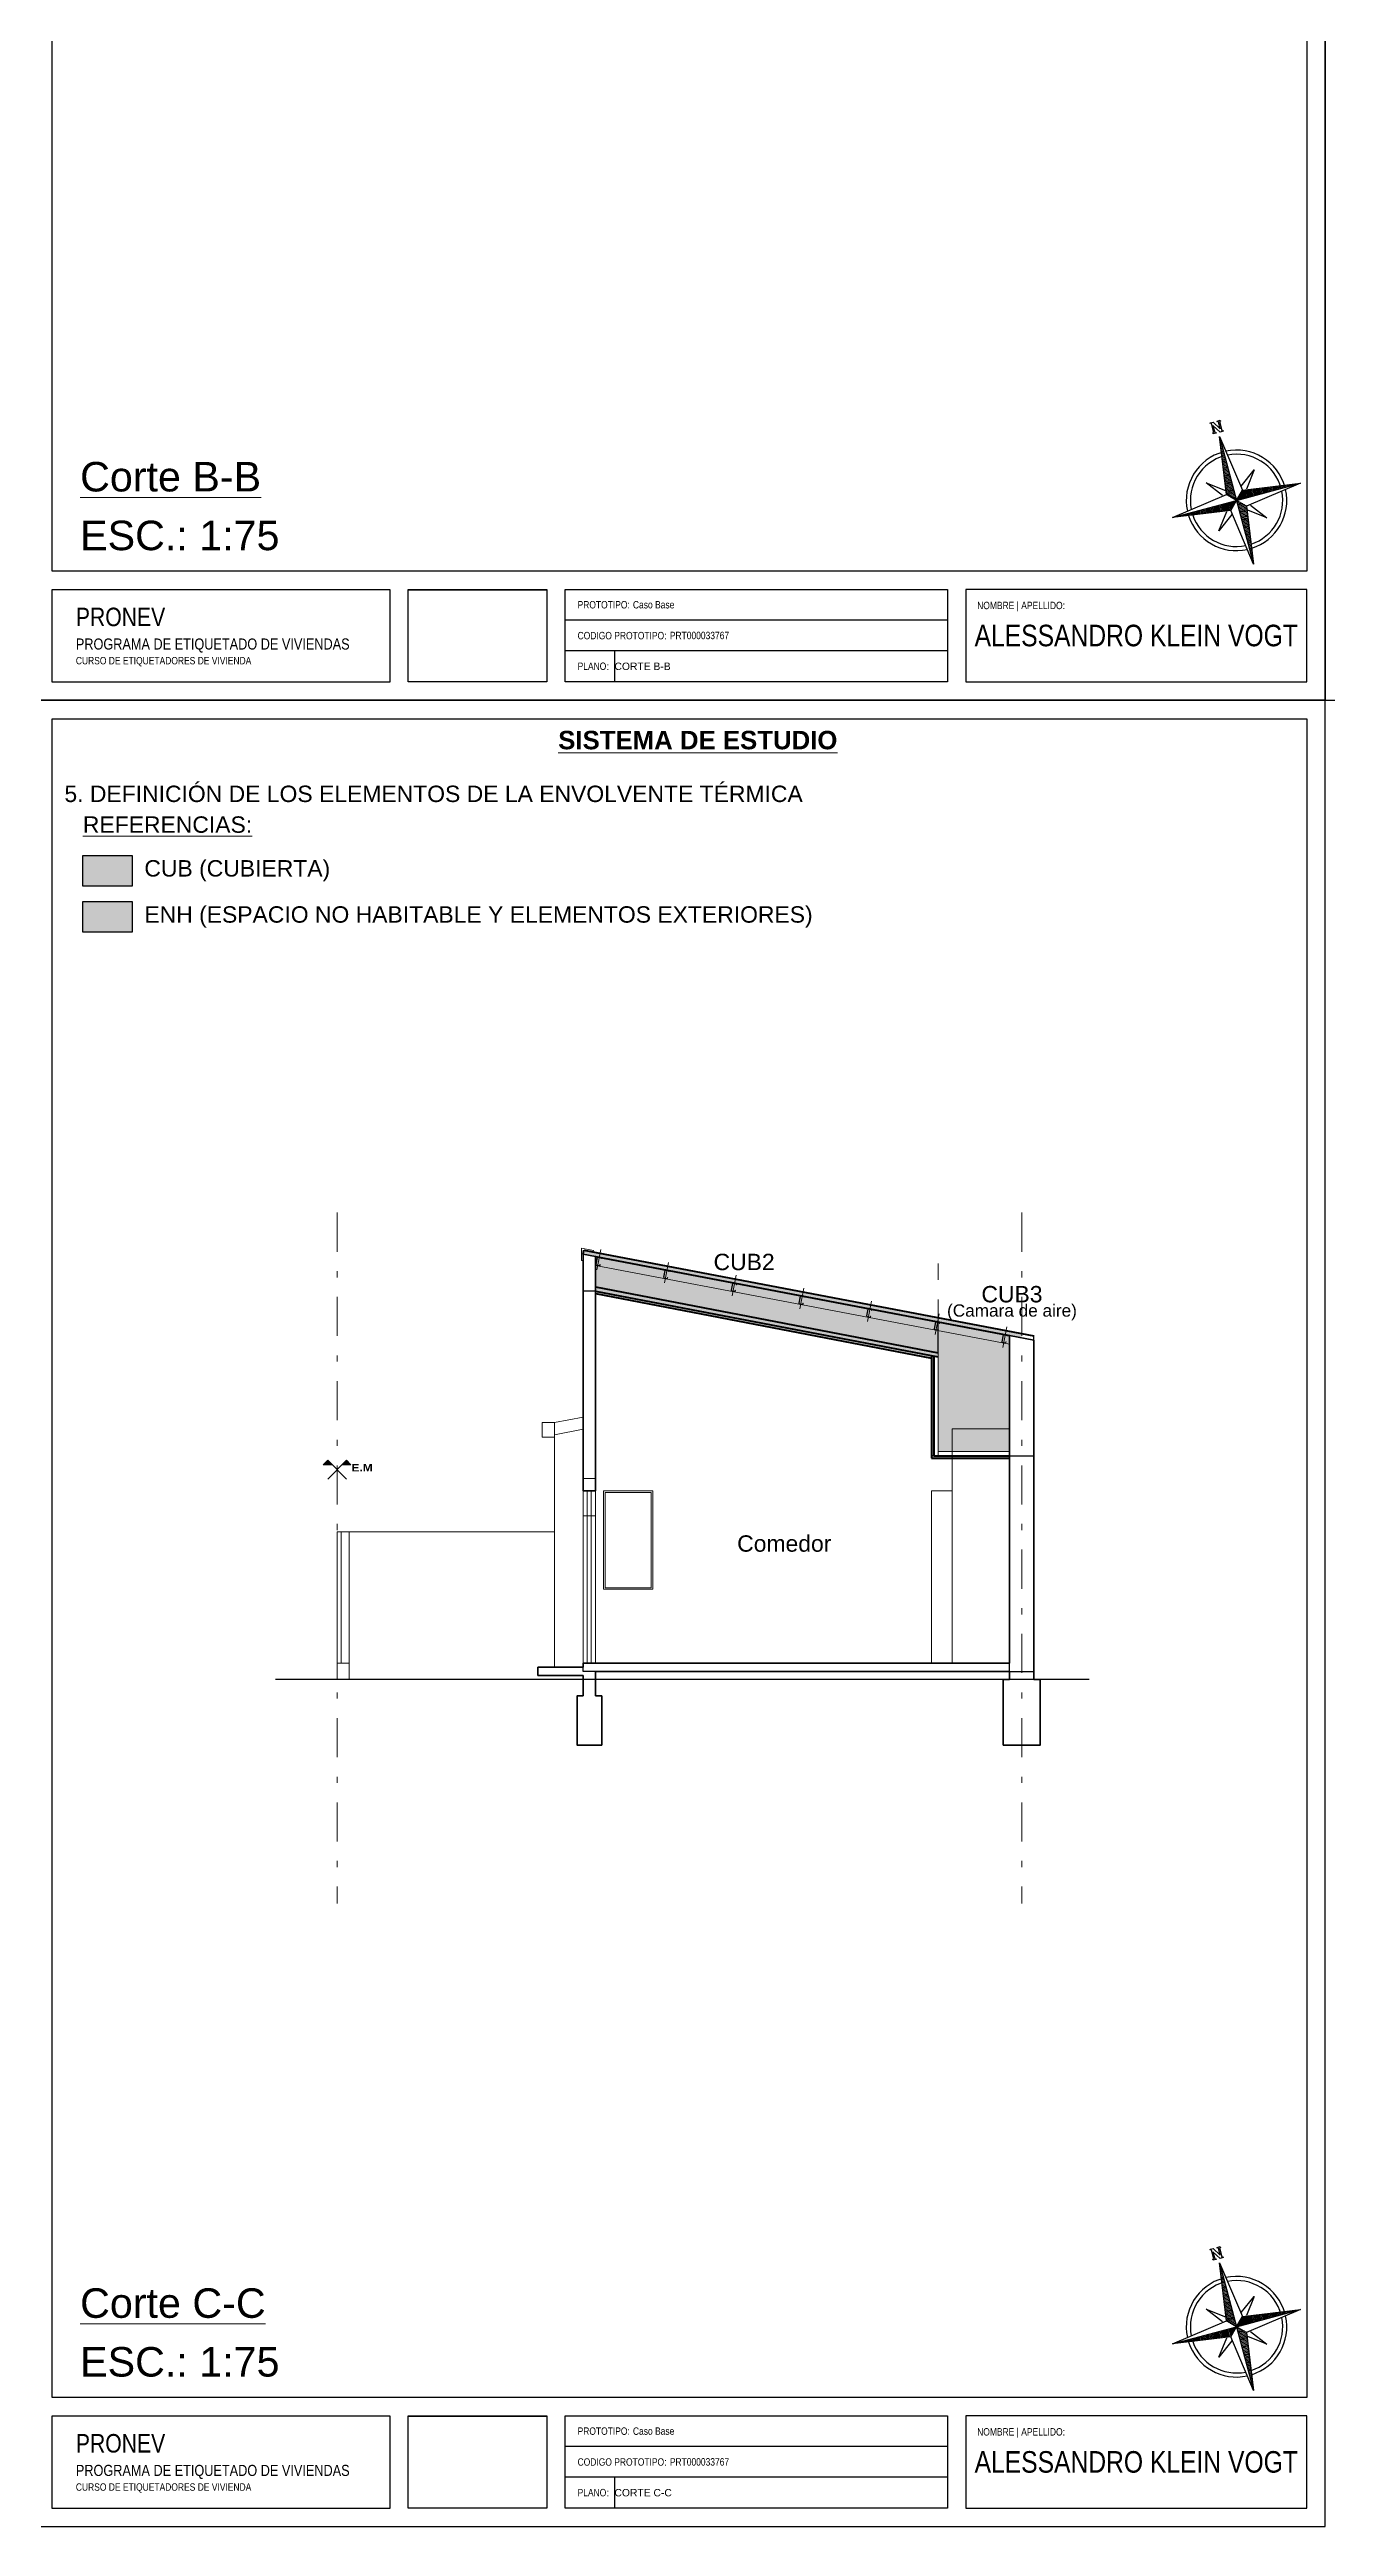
# Model space of a CAD drawing. Header units: millimetres. Extents: x 2761 to 3221, y 1635 to 1962.
# Drawn here: x 3115.04 to 3135.81, y 1743.37 to 1783.65 of the extents above; entities that cross this region are included whole.
import ezdxf
from ezdxf.enums import TextEntityAlignment as Align

# ---------------------------------------------------------------- set-up
doc = ezdxf.new("R2010")
doc.units = ezdxf.units.MM
doc.linetypes.add('DASHDOT', pattern=[25.4, 12.7, -6.35, 0, -6.35])
doc.linetypes.add('DASHED', pattern=[19.05, 12.7, -6.35])
for name, color, linetype, lineweight in [('Aberturas', 239, 'Continuous', 18), ('Detalles', 3, 'Continuous', 15), ('Ejes', 3, 'DASHDOT', 13), ('Muros', 6, 'Continuous', 50), ('Muros de la envolvente térmica', 5, 'Continuous', 15), ('Textos', 3, 'Continuous', 9), ('Vistas', 1, 'Continuous', 20)]:
    doc.layers.add(name, color=color, linetype=linetype, lineweight=lineweight)
doc.layers.add('Cubiertas de la envolvente térmica', color=7, linetype='Continuous', lineweight=15, true_color=0xe69138)
doc.layers.add('Espacios No Habitables', color=7, linetype='Continuous', lineweight=15, true_color=0xb4a7d6)
doc.layers.add('No View', color=70, linetype='Continuous', plot=False)
doc.styles.get("Standard").update_dxf_attribs({"font": 'arial.ttf'})
picture_1 = doc.add_image_def('image1.png', size_in_pixel=(356, 237))

# ---------------------------------------------------------------- blocks, each defined once
blk = doc.blocks.new('Rotulo-PRONEV')
at = {"ltscale": 4}
for p, q in [((14.857, 1.299), (8.644, 1.299)), ((14.857, 0.801), (8.644, 0.801))]:
    blk.add_line(p, q, dxfattribs=at)
for points in [[(20.701, 2.099), (0.299, 2.099), (0.299, 29.398), (20.701, 29.398)], [(0.299, 1.797), (5.789, 1.797), (5.789, 0.294), (0.299, 0.294)], [(14.857, 0.296), (8.644, 0.296), (8.644, 1.8), (14.857, 1.8)], [(20.701, 1.8), (15.156, 1.8), (15.156, 0.296), (20.701, 0.296)]]:
    blk.add_lwpolyline(points, close=True, dxfattribs=at)
at = {"layer": 'No View'}
blk.add_line((9.444, 0.801), (9.444, 0.296), dxfattribs=at)
for points in [[(0, 0), (21, 0), (21, 29.7), (0, 29.7)], [(6.088, 1.793), (8.345, 1.793), (8.345, 0.298), (6.088, 0.298)]]:
    blk.add_lwpolyline(points, close=True, dxfattribs=at)
at = {"lineweight": 0, "line_spacing_factor": 0.999934}
for s, insert, char_height, attachment_point in [('{\\fArial Narrow|b0|i0|c0|p34;PROTOTIPO:}', (8.844, 1.55), 0.1202, 4), ('{\\fArial Narrow|b0|i0|c0|p34;Caso Base}', (9.744, 1.55), 0.1202, 4), ('{\\fArial Narrow|b0|i0|c0|p34;ALESSANDRO KLEIN VOGT}', (17.929, 1.048), 0.35, 5), ('{\\fArial Narrow|b0|i0|c0|p34;NOMBRE | APELLIDO:}', (15.342, 1.599), 0.1202, 1), ('{\\fArial Narrow|b0|i0|c0|p34;CODIGO PROTOTIPO}:', (8.844, 1.048), 0.1202, 4), ('{\\fArial Narrow|b0|i0|c0|p34;PRT000033767}', (10.344, 1.05), 0.1202, 4), ('{\\fArial Narrow|b0|i0|c0|p34;PLANO}:', (8.844, 0.55), 0.1202, 4)]:
    blk.add_mtext(s, dxfattribs=dict(at, insert=insert, char_height=char_height, attachment_point=attachment_point))
at = {"lineweight": 0, "insert": (0.685, 1.503), "char_height": 0.1803, "width": 5.63699, "attachment_point": 1, "line_spacing_factor": 0.999934}
blk.add_mtext('{\\fArial Narrow|b0|i0|c0|p34;\\H1.66667x;PRONEV\\P\\H0.6x;PROGRAMA DE ETIQUETADO DE VIVIENDAS \\P\\H0.66667x;CURSO DE ETIQUETADORES DE VIVIENDA}', dxfattribs=at)
image = blk.add_image(picture_1, insert=(6.088, 0.298), size_in_units=(2.257, 1.502))
image.dxf.flags = 7
blk = doc.blocks.new('*X5')
at = {"color": 0, "linetype": 'ByBlock'}
for p, q in [((-217.53, 160.5), (-217.53, 160.5)), ((-217.52, 160.498), (-217.52, 160.5)), ((-217.51, 160.497), (-217.51, 160.5)), ((-217.5, 160.496), (-217.5, 160.5)), ((-217.49, 160.494), (-217.49, 160.5)), ((-217.48, 160.493), (-217.48, 160.5)), ((-217.47, 160.491), (-217.47, 160.5)), ((-217.46, 160.49), (-217.46, 160.5)), ((-217.45, 160.488), (-217.45, 160.5)), ((-217.44, 160.487), (-217.44, 160.5)), ((-217.43, 160.486), (-217.43, 160.5)), ((-217.42, 160.484), (-217.42, 160.5)), ((-217.41, 160.483), (-217.41, 160.5)), ((-217.4, 160.481), (-217.4, 160.5)), ((-217.39, 160.48), (-217.39, 160.5)), ((-217.38, 160.478), (-217.38, 160.5)), ((-217.37, 160.477), (-217.37, 160.5)), ((-217.36, 160.476), (-217.36, 160.5)), ((-217.35, 160.474), (-217.35, 160.5)), ((-217.34, 160.473), (-217.34, 160.5)), ((-217.33, 160.471), (-217.33, 160.5)), ((-217.32, 160.47), (-217.32, 160.5)), ((-217.31, 160.468), (-217.31, 160.5)), ((-217.3, 160.467), (-217.3, 160.5)), ((-217.29, 160.466), (-217.29, 160.5)), ((-217.28, 160.464), (-217.28, 160.5)), ((-217.27, 160.463), (-217.27, 160.5)), ((-217.26, 160.461), (-217.26, 160.5)), ((-217.25, 160.46), (-217.25, 160.5)), ((-217.24, 160.458), (-217.24, 160.5)), ((-217.23, 160.457), (-217.23, 160.5)), ((-217.22, 160.456), (-217.22, 160.5)), ((-217.21, 160.454), (-217.21, 160.5)), ((-217.2, 160.453), (-217.2, 160.5)), ((-217.19, 160.451), (-217.19, 160.5)), ((-217.18, 160.45), (-217.18, 160.5)), ((-217.17, 160.448), (-217.17, 160.5)), ((-217.16, 160.447), (-217.16, 160.5)), ((-217.15, 160.446), (-217.15, 160.5)), ((-217.14, 160.444), (-217.14, 160.5)), ((-217.13, 160.443), (-217.13, 160.5)), ((-217.12, 160.441), (-217.12, 160.5)), ((-217.11, 160.44), (-217.11, 160.5)), ((-217.1, 160.438), (-217.1, 160.5)), ((-217.09, 160.441), (-217.09, 160.5)), ((-217.08, 160.451), (-217.08, 160.5)), ((-217.07, 160.461), (-217.07, 160.5)), ((-217.06, 160.471), (-217.06, 160.5)), ((-217.05, 160.481), (-217.05, 160.5)), ((-217.04, 160.491), (-217.04, 160.5))]:
    blk.add_line(p, q, dxfattribs=at)
blk = doc.blocks.new('Sbpln014')
at = {"color": 0, "linetype": 'ByBlock'}
for p, q in [((-0.156, 0.156), (0, 1.25)), ((0, 1.25), (0.156, 0.156)), ((0, 1.25), (0, 0)), ((-0.234, 0.156), (-0.469, 0.469)), ((-0.469, 0.469), (-0.156, 0.234)), ((0.156, 0.234), (0.469, 0.469)), ((0.469, 0.469), (0.234, 0.156)), ((-1.25, 0), (-0.156, 0.156)), ((-0.156, -0.156), (-1.25, 0)), ((0, 0), (-1.25, 0)), ((-0.156, 0.156), (0, 0)), ((-0.156, -0.156), (0, 0)), ((0, 0), (0.156, 0.156)), ((0, 0), (0.156, -0.156)), ((0, 0), (0, -1.25)), ((1.25, 0), (0, 0)), ((0.156, 0.156), (1.25, 0)), ((-0.469, -0.469), (-0.234, -0.156)), ((-0.156, -0.234), (-0.469, -0.469)), ((0, -1.25), (-0.156, -0.156)), ((0.156, -0.156), (0, -1.25)), ((1.25, 0), (0.156, -0.156)), ((0.469, -0.469), (0.156, -0.234)), ((0.234, -0.156), (0.469, -0.469))]:
    blk.add_line(p, q, dxfattribs=at)
blk.add_lwpolyline([(1.348, 0.064), (1.348, 0.044), (1.328, 0.044), (1.328, 0.103), (1.348, 0.103), (1.348, 0.083), (1.523, 0.083), (1.523, 0.103), (1.543, 0.103), (1.543, 0.044), (1.387, -0.053), (1.523, -0.053), (1.523, -0.034), (1.543, -0.034), (1.543, -0.092), (1.523, -0.092), (1.523, -0.073), (1.348, -0.073), (1.348, -0.092), (1.328, -0.092), (1.328, -0.034), (1.484, 0.064), (1.348, 0.064)], dxfattribs=at)
for radius, start, end in [(0.95, 92.5891, 177.4109), (0.95, 0, 87.4109), (0.873, 93.5464, 176.4536), (0.873, 0, 86.4536), (0.95, 182.5891, 267.4109), (0.873, 183.5464, 266.4536), (0.95, 270, 357.4109), (0.873, 270, 356.4536)]:
    blk.add_arc((0, 0), radius, start, end, dxfattribs=at)
for p, xscale, yscale, zscale, rotation in [((-401.25, -542.578), 2.499999999999996, 2.499999999999996, 2.499999999999996, 270), ((-542.578, 401.25), 2.5, 2.5, 2.5, 180), ((401.25, 542.578), 2.5, 2.5, 2.5, 90)]:
    blk.add_blockref('*X5', p, dxfattribs=dict(at, xscale=xscale, yscale=yscale, zscale=zscale, rotation=rotation))
at = {"color": 0, "linetype": 'ByBlock', "xscale": 2.5, "yscale": 2.5, "zscale": 2.5}
blk.add_blockref('*X5', (542.578, -401.25), dxfattribs=at)
blk = doc.blocks.new('PCF C N10')
at = {"color": 0}
for p, q in [((-0.025, 0.008), (-0.025, 0.092)), ((-0.023, 0.008), (-0.023, 0.092)), ((0.017, 0.1), (-0.017, 0.1)), ((0.017, 0.098), (-0.017, 0.098)), ((0.017, 0.002), (-0.017, 0.002)), ((0.017, 0), (-0.017, 0)), ((0.023, 0.085), (0.023, 0.092)), ((0.023, 0.085), (0.025, 0.085)), ((0.023, 0.008), (0.023, 0.015)), ((0.023, 0.015), (0.025, 0.015)), ((0.025, 0.085), (0.025, 0.092)), ((0.025, 0.008), (0.025, 0.015))]:
    blk.add_line(p, q, dxfattribs=at)
for centre, radius, start, end in [((-0.017, 0.092), 0.008, 90, 180), ((-0.017, 0.008), 0.008, 180, 270), ((-0.017, 0.092), 0.006, 90, 180), ((-0.017, 0.008), 0.006, 180, 270), ((0.017, 0.092), 0.008, 360, 90), ((0.017, 0.092), 0.006, 360, 90), ((0.017, 0.008), 0.008, 270, 360), ((0.017, 0.008), 0.006, 270, 360)]:
    blk.add_arc(centre, radius, start, end, dxfattribs=at)

msp = doc.modelspace()

# ---------------------------------------------------------------- hatches: boundary and pattern name
at = {"layer": 'Cubiertas de la envolvente térmica', "lineweight": 20, "transparency": 33554559}
h = msp.add_hatch(color=256, dxfattribs=at)
h.dxf.hatch_style = 1
h.paths.add_polyline_path([(3116.382, 1770.545), (3115.582, 1770.545), (3115.582, 1770.045), (3116.382, 1770.045)])
h = msp.add_hatch(color=256, dxfattribs=at)
h.dxf.hatch_style = 1
h.paths.add_polyline_path([(3123.916, 1764.023), (3123.916, 1763.528), (3129.489, 1762.459), (3129.489, 1762.96)])
h.paths.add_polyline_path([(3123.729, 1764.126), (3123.716, 1764.061), (3123.916, 1764.023), (3129.489, 1762.96), (3129.489, 1763.028)])
h.paths.add_polyline_path([(3123.916, 1763.528), (3123.916, 1763.46), (3129.489, 1762.391), (3129.489, 1762.459)])
h.paths.add_polyline_path([(3123.916, 1763.46), (3123.916, 1763.42), (3129.383, 1762.37), (3129.383, 1762.411)])
h.paths.add_polyline_path([(3130.649, 1760.784), (3129.716, 1760.784), (3129.716, 1760.744), (3130.649, 1760.744)])
h.paths.add_polyline_path([(3129.716, 1760.784), (3129.423, 1760.784), (3129.383, 1760.784), (3129.383, 1760.744), (3129.716, 1760.744)])
at = {"layer": 'Espacios No Habitables', "transparency": 33554559}
h = msp.add_hatch(color=256, dxfattribs=at)
h.dxf.hatch_style = 1
h.paths.add_polyline_path([(3116.382, 1769.795), (3115.582, 1769.795), (3115.582, 1769.295), (3116.382, 1769.295)])
h = msp.add_hatch(color=256, dxfattribs=at)
h.dxf.hatch_style = 1
h.paths.add_polyline_path([(3129.489, 1763.028), (3129.489, 1762.96), (3130.649, 1762.739), (3130.85, 1762.701), (3130.85, 1762.769)])
h.paths.add_polyline_path([(3130.649, 1762.739), (3129.489, 1762.96), (3129.489, 1762.634), (3129.489, 1760.851), (3129.716, 1760.851), (3129.716, 1761.222), (3130.649, 1761.222)])
h.paths.add_polyline_path([(3130.649, 1761.222), (3129.716, 1761.222), (3129.716, 1760.851), (3130.649, 1760.851)])
at = {"layer": 'Muros de la envolvente térmica'}
h = msp.add_hatch(dxfattribs=at)
h.set_pattern_fill('ANGLE', color=256, scale=1.3333)
h.set_pattern_definition([(0, (-695.864, -689.545), (0, 9.3131), [6.773164, -2.539937]), (90, (-695.864, -689.545), (-9.3131, 6e-16), [6.773164, -2.539937])])
h.paths.add_polyline_path([(3130.649, 1757.411), (3123.716, 1757.411), (3123.716, 1757.344), (3123.716, 1757.277), (3123.916, 1757.277), (3130.649, 1757.277)])
h.paths.add_polyline_path([(3131.049, 1760.784), (3130.649, 1760.784), (3130.649, 1757.411), (3130.649, 1757.277), (3131.049, 1757.277)])
h.paths.add_polyline_path([(3123.783, 1760.211), (3123.716, 1760.211), (3123.716, 1757.411), (3123.783, 1757.411)])
h.paths.add_polyline_path([(3123.849, 1760.211), (3123.783, 1760.211), (3123.783, 1757.411), (3123.849, 1757.411)])
h.paths.add_polyline_path([(3123.916, 1760.211), (3123.849, 1760.211), (3123.849, 1757.411), (3123.916, 1757.411)])
h.paths.add_polyline_path([(3123.916, 1763.46), (3123.716, 1763.46), (3123.716, 1760.411), (3123.916, 1760.411)])
h.paths.add_polyline_path([(3123.916, 1760.411), (3123.716, 1760.411), (3123.716, 1760.211), (3123.916, 1760.211)])
h.paths.add_polyline_path([(3130.649, 1760.784), (3129.716, 1760.784), (3129.716, 1760.744), (3130.649, 1760.744)])
h.paths.add_polyline_path([(3129.716, 1760.784), (3129.423, 1760.784), (3129.383, 1760.784), (3129.383, 1760.744), (3129.716, 1760.744)])
h.paths.add_polyline_path([(3129.423, 1762.404), (3129.383, 1762.411), (3129.383, 1760.784), (3129.423, 1760.784)])
h.paths.add_polyline_path([(3123.916, 1763.46), (3123.916, 1763.42), (3129.383, 1762.37), (3129.383, 1762.411)])
at = {"layer": 'Muros de la envolvente térmica', "transparency": 33554559}
h = msp.add_hatch(color=256, dxfattribs=at)
h.dxf.hatch_style = 1
h.paths.add_polyline_path([(3129.423, 1762.404), (3129.383, 1762.411), (3129.383, 1760.784), (3129.423, 1760.784)])
at = {"layer": 'Textos', "true_color": 0xc7c8ca}
h = msp.add_hatch(color=9, dxfattribs=at)
h.paths.add_polyline_path([(3119.563, 1760.71), (3119.491, 1760.636), (3119.636, 1760.636)])
h.paths.add_polyline_path([(3119.87, 1760.71), (3119.796, 1760.636), (3119.941, 1760.636)])

# ---------------------------------------------------------------- linework, layer by layer
at = {"layer": 'Aberturas', "color": 9, "lineweight": 20, "true_color": 0xc7c8ca}
for p, q in [((3123.716, 1760.211), (3123.716, 1757.411)), ((3123.783, 1760.211), (3123.783, 1757.411)), ((3123.849, 1760.211), (3123.849, 1757.411)), ((3123.916, 1760.211), (3123.916, 1757.411))]:
    msp.add_line(p, q, dxfattribs=at)
for points in [[(3124.05, 1760.211), (3124.85, 1760.211), (3124.85, 1758.611), (3124.05, 1758.611)], [(3124.077, 1760.184), (3124.823, 1760.184), (3124.823, 1758.637), (3124.077, 1758.637)]]:
    msp.add_lwpolyline(points, close=True, dxfattribs=at)
at = {"layer": 'Detalles', "color": 9, "lineweight": 20, "true_color": 0xc7c8ca}
for p, q in [((3123.916, 1763.877), (3130.649, 1762.595)), ((3124.006, 1764.138), (3123.942, 1763.804)), ((3125.106, 1763.927), (3125.042, 1763.593)), ((3126.206, 1763.718), (3126.143, 1763.383)), ((3127.307, 1763.508), (3127.243, 1763.174)), ((3128.407, 1763.299), (3128.344, 1762.964)), ((3129.508, 1763.089), (3129.444, 1762.755)), ((3130.608, 1762.879), (3130.544, 1762.545)), ((3129.489, 1762.459), (3129.489, 1760.851)), ((3129.489, 1760.851), (3130.649, 1760.851))]:
    msp.add_line(p, q, dxfattribs=at)
msp.add_lwpolyline([(3123.716, 1763.958), (3123.716, 1763.958), (3123.69, 1763.958), (3123.69, 1764.159), (3123.885, 1764.121), (3123.88, 1764.097)], dxfattribs=at)
msp.add_lwpolyline([(3123.716, 1760.211), (3123.916, 1760.211), (3123.916, 1760.411), (3123.716, 1760.411)], close=True, dxfattribs=at)
at = {"layer": 'Ejes', "color": 9, "ltscale": 0.05, "true_color": 0xc7c8ca}
for p, q in [((3119.716, 1764.736), (3119.716, 1753.503)), ((3130.85, 1764.736), (3130.85, 1753.503))]:
    msp.add_line(p, q, dxfattribs=at)
at = {"layer": 'Ejes', "color": 18, "linetype": 'DASHED', "ltscale": 0.05, "true_color": 0x000000}
msp.add_line((3129.489, 1760.784), (3129.489, 1763.907), dxfattribs=at)
at = {"layer": 'Muros', "color": 9, "lineweight": 35, "true_color": 0xc7c8ca}
for p, q in [((3123.716, 1764.061), (3123.716, 1760.211)), ((3123.916, 1764.023), (3123.916, 1760.211)), ((3130.649, 1762.739), (3130.649, 1757.411)), ((3130.649, 1762.739), (3131.049, 1762.663)), ((3131.049, 1762.663), (3131.049, 1757.144)), ((3130.649, 1757.411), (3123.716, 1757.411)), ((3123.716, 1757.411), (3123.716, 1757.344)), ((3123.716, 1757.344), (3122.98, 1757.344)), ((3122.98, 1757.344), (3122.98, 1757.211)), ((3122.98, 1757.211), (3123.716, 1757.211)), ((3123.716, 1757.211), (3123.716, 1756.877)), ((3130.649, 1757.277), (3123.916, 1757.277)), ((3123.916, 1757.277), (3123.916, 1756.877)), ((3130.649, 1757.277), (3130.649, 1757.144))]:
    msp.add_line(p, q, dxfattribs=at)
at = {"layer": 'Muros', "color": 9, "true_color": 0xc7c8ca}
for p, q in [((3123.729, 1764.126), (3131.049, 1762.731)), ((3123.916, 1764.023), (3130.649, 1762.739)), ((3123.916, 1763.528), (3129.489, 1762.459)), ((3123.916, 1763.46), (3129.489, 1762.391)), ((3123.916, 1763.42), (3129.383, 1762.37)), ((3129.383, 1762.411), (3129.383, 1760.744)), ((3129.423, 1762.404), (3129.423, 1760.784)), ((3129.383, 1760.744), (3130.649, 1760.744)), ((3129.423, 1760.784), (3130.649, 1760.784))]:
    msp.add_line(p, q, dxfattribs=at)
msp.add_lwpolyline([(3123.716, 1764.061), (3123.729, 1764.126)], dxfattribs=at)
at = {"layer": 'Muros', "color": 9, "lineweight": 35, "true_color": 0xc7c8ca}
for points in [[(3123.716, 1764.061), (3123.916, 1764.023)], [(3123.916, 1760.211), (3123.716, 1760.211)], [(3130.649, 1757.144), (3130.55, 1757.144), (3130.55, 1756.077), (3131.15, 1756.077), (3131.15, 1757.144), (3131.049, 1757.144)], [(3123.716, 1756.877), (3123.619, 1756.877), (3123.619, 1756.077), (3124.019, 1756.077), (3124.019, 1756.877), (3123.916, 1756.877)]]:
    msp.add_lwpolyline(points, dxfattribs=at)
at = {"layer": 'No View'}
for p, q in [((3123.916, 1763.46), (3123.716, 1763.46)), ((3129.489, 1762.459), (3129.489, 1762.96)), ((3131.049, 1762.663), (3131.049, 1762.731)), ((3129.423, 1760.784), (3129.383, 1760.784)), ((3130.649, 1760.784), (3131.049, 1760.784)), ((3130.649, 1757.277), (3130.649, 1757.411)), ((3123.716, 1757.277), (3123.716, 1757.344)), ((3123.916, 1757.277), (3123.716, 1757.277)), ((3130.649, 1757.277), (3131.049, 1757.277))]:
    msp.add_line(p, q, dxfattribs=at)
for points in [[(3115.582, 1770.545), (3116.382, 1770.545), (3116.382, 1770.045), (3115.582, 1770.045)], [(3115.582, 1769.795), (3116.382, 1769.795), (3116.382, 1769.295), (3115.582, 1769.295)]]:
    msp.add_lwpolyline(points, close=True, dxfattribs=at)
at = {"layer": 'Textos', "color": 9, "true_color": 0xc7c8ca}
for p, q in [((3119.563, 1760.71), (3119.491, 1760.636)), ((3119.636, 1760.636), (3119.491, 1760.636)), ((3119.563, 1760.71), (3119.87, 1760.402)), ((3119.563, 1760.402), (3119.87, 1760.71)), ((3119.941, 1760.636), (3119.796, 1760.636)), ((3119.87, 1760.71), (3119.941, 1760.636))]:
    msp.add_line(p, q, dxfattribs=at)
at = {"layer": 'Vistas', "color": 9, "lineweight": 20, "true_color": 0xc7c8ca}
for p, q in [((3123.716, 1761.41), (3123.25, 1761.321)), ((3123.25, 1761.321), (3123.25, 1757.344)), ((3123.716, 1761.213), (3123.25, 1761.124)), ((3129.716, 1761.222), (3129.716, 1757.411)), ((3129.716, 1761.222), (3130.649, 1761.222)), ((3129.383, 1760.211), (3129.383, 1757.411)), ((3129.383, 1760.211), (3129.716, 1760.211)), ((3119.915, 1759.544), (3123.25, 1759.544))]:
    msp.add_line(p, q, dxfattribs=at)
at = {"layer": 'Vistas', "color": 9, "lineweight": 30, "true_color": 0xc7c8ca}
msp.add_line((3131.949, 1757.144), (3118.712, 1757.144), dxfattribs=at)
at = {"layer": 'Vistas', "color": 9, "lineweight": 20, "true_color": 0xc7c8ca}
for points in [[(3123.25, 1761.321), (3123.053, 1761.321), (3123.053, 1761.086), (3123.25, 1761.086)], [(3119.716, 1759.544), (3119.783, 1759.544), (3119.783, 1757.411), (3119.716, 1757.411)], [(3119.716, 1759.544), (3119.915, 1759.544), (3119.915, 1757.411), (3119.716, 1757.411)], [(3119.915, 1757.411), (3119.715, 1757.411), (3119.715, 1757.144), (3119.915, 1757.144)]]:
    msp.add_lwpolyline(points, close=True, dxfattribs=at)

# ---------------------------------------------------------------- block references
for p in [(3114.783, 1773.071), (3135.783, 1773.071), (3114.783, 1743.371)]:
    msp.add_blockref('Rotulo-PRONEV', p)
at = {"color": 9, "ltscale": 0.7, "true_color": 0xc7c8ca, "xscale": 0.8605317641614497, "yscale": 0.8605317641614497, "zscale": 0.8605317641614497, "rotation": 105.0000000000084}
for p in [(3134.343, 1776.319), (3134.343, 1746.619)]:
    msp.add_blockref('Sbpln014', p, dxfattribs=at)
at = {"layer": 'Detalles', "color": 9, "lineweight": 20, "true_color": 0xc7c8ca, "xscale": -1.3333, "yscale": 1.3333, "zscale": 1.3333, "rotation": 169.2096655938015}
for p in [(3123.982, 1764.01), (3125.082, 1763.799), (3126.182, 1763.59), (3127.283, 1763.38), (3128.383, 1763.171), (3129.483, 1762.961), (3130.584, 1762.752)]:
    msp.add_blockref('PCF C N10', p, dxfattribs=at)

# ---------------------------------------------------------------- texts
at = {"lineweight": 0, "char_height": 0.1202, "attachment_point": 4, "line_spacing_factor": 0.999934}
for s, insert in [('{\\C7;CORTE B-B}', (3124.227, 1773.62)), ('{\\C7;CORTE C-C}', (3124.227, 1743.92))]:
    msp.add_mtext(s, dxfattribs=dict(at, insert=insert))
at = {"layer": 'Textos', "color": 7, "lineweight": 20}
for s, height, p in [('CUB2', 0.2667, (3126.335, 1763.801)), ('CUB3', 0.2667, (3130.691, 1763.277)), ('(Camara de aire)', 0.2, (3130.691, 1763.045))]:
    msp.add_text(s, height=height, dxfattribs=at).set_placement(p, align=Align.CENTER)
at = {"layer": 'Textos', "color": 7}
for s, insert, char_height, width, attachment_point in [('{\\LCorte B-B}', (3115.537, 1776.944), 0.48, 9.84104, 1), ('ESC.: 1:75', (3115.537, 1775.989), 0.48, 9.84104, 1), ('{\\fArial|b1|i0|c0|p34;\\LSISTEMA DE ESTUDIO}', (3125.582, 1772.419), 0.3, 13.77599, 5), ('5. DEFINICIÓN DE LOS ELEMENTOS DE LA ENVOLVENTE TÉRMICA', (3115.282, 1771.545), 0.2667, 13.77599, 4), ('{\\LREFERENCIAS:}', (3115.582, 1771.045), 0.2667, 13.77599, 4), ('CUB (CUBIERTA)', (3116.582, 1770.295), 0.2667, 13.77599, 4), ('ENH (ESPACIO NO HABITABLE Y ELEMENTOS EXTERIORES)', (3116.582, 1769.545), 0.2667, 13.77599, 4), ('{\\LCorte C-C}', (3115.537, 1747.244), 0.48, 9.84104, 1), ('ESC.: 1:75', (3115.537, 1746.289), 0.48, 9.84104, 1)]:
    msp.add_mtext(s, dxfattribs=dict(at, insert=insert, char_height=char_height, width=width, attachment_point=attachment_point))
at = {"layer": 'Textos', "color": 9, "true_color": 0xc7c8ca, "insert": (3120.294, 1760.649), "char_height": 0.12, "width": 1.6878, "attachment_point": 3}
msp.add_mtext('{\\fArial Black|b0|i0|c0|p34;E.M}', dxfattribs=at)
at = {"layer": 'Textos', "color": 7, "lineweight": 20, "insert": (3127.754, 1759.489), "char_height": 0.26666, "width": 1.96718, "attachment_point": 3}
msp.add_mtext('{\\fArial|b0|i0|c0|p34;Comedor}', dxfattribs=at)

doc.saveas('drawing.dxf')
